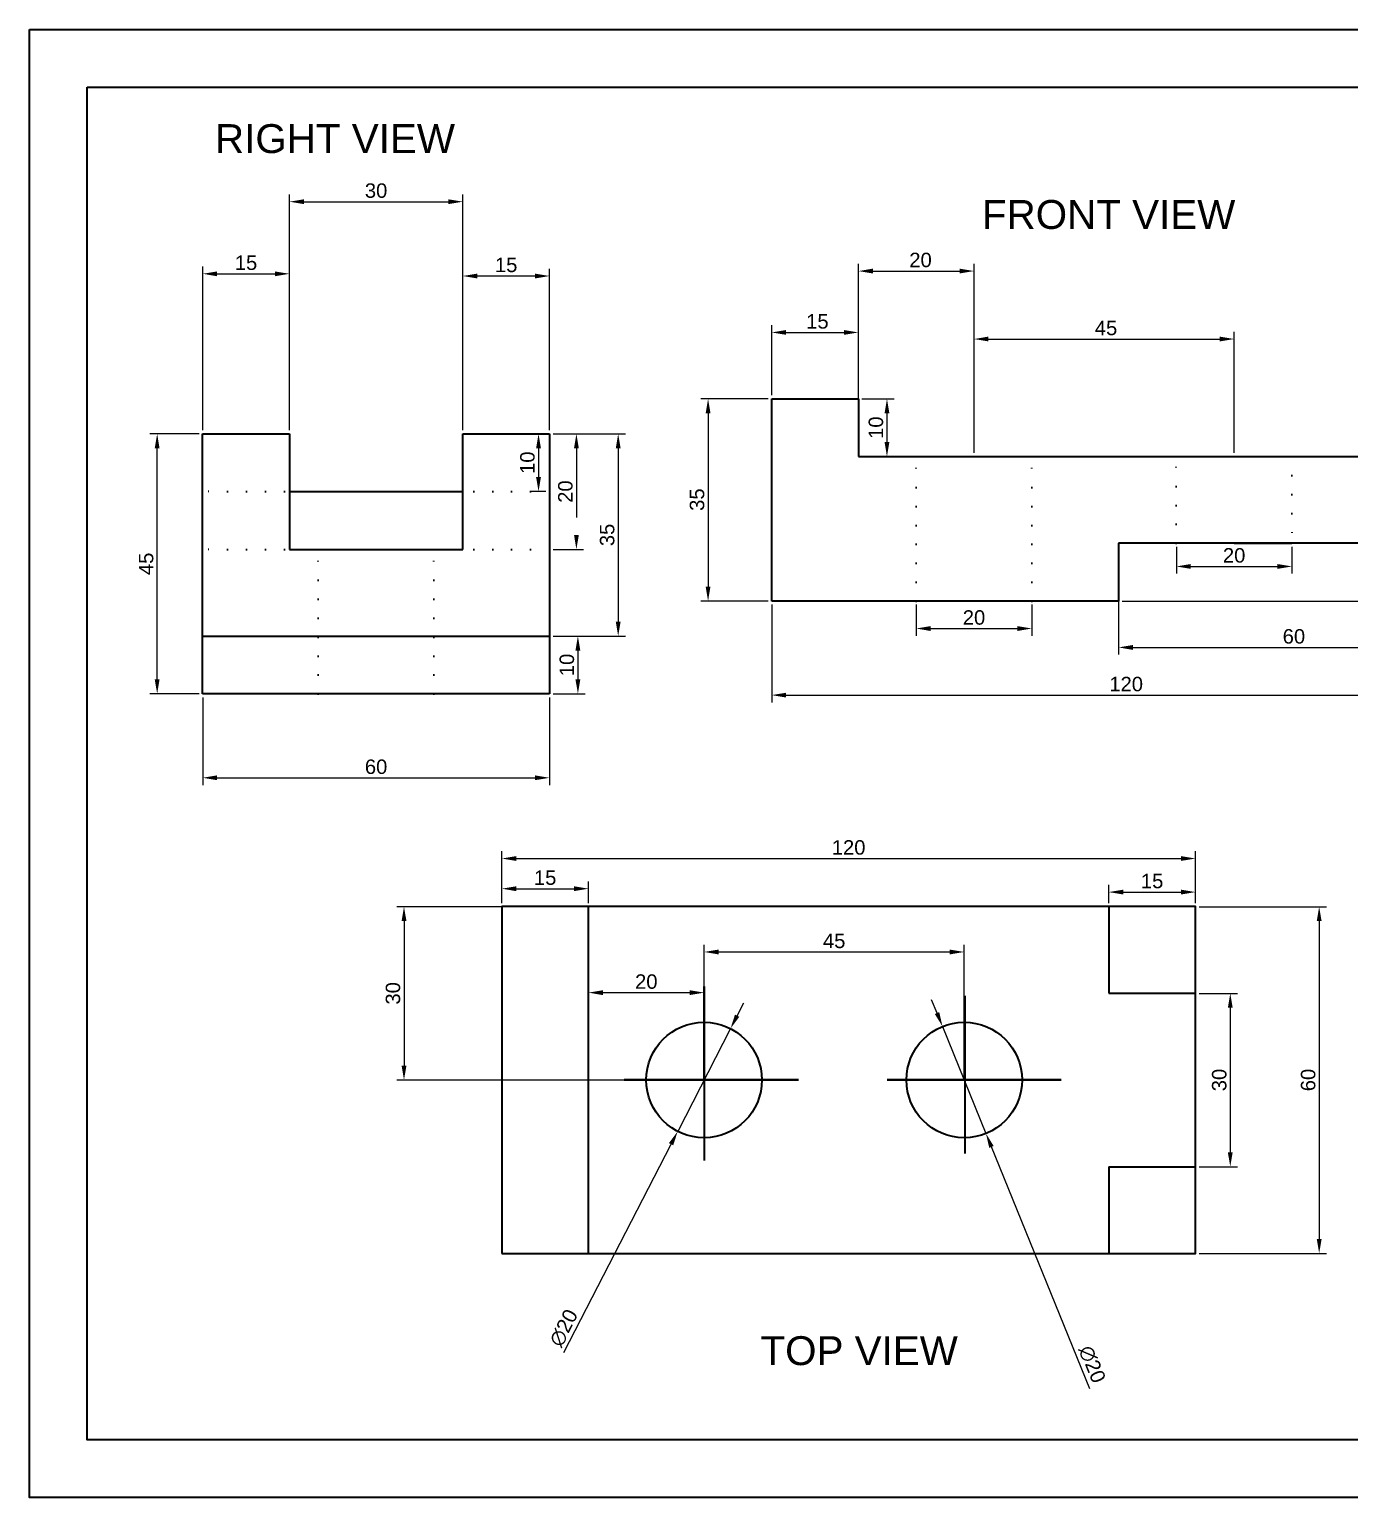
# Paper-space layout 'Layout1' of a CAD drawing. Header units: millimetres. Extents: x 3 to 405, y 5 to 259.
# Drawn here: x 3.1 to 231.5, y 5 to 259.1 of the extents above; entities that cross this region are included whole.
import ezdxf

# ---------------------------------------------------------------- set-up
doc = ezdxf.new("R2010")
doc.units = ezdxf.units.MM
for name, pattern in [('ACAD_ISO02W100', [15, 12, -3]), ('ACAD_ISO07W100', [3, 0, -3]), ('DOT2', [3.175, 0, -3.175])]:
    doc.linetypes.add(name, pattern=pattern)
doc.layers.get('0').update_dxf_attribs({"lineweight": 35})
doc.layers.add('dim', color=7, linetype='ACAD_ISO07W100')
doc.layers.add('Layer1', color=7, linetype='ACAD_ISO07W100', lineweight=40)
doc.styles.get("Standard").update_dxf_attribs({"font": 'arial.ttf'})
doc.dimstyles.new('ISO-25', dxfattribs={"dimtxt": 2.5, "dimasz": 2.5, "dimexe": 1.25, "dimexo": 0.625, "dimtad": 1, "dimtxsty": 'Standard', "dimcen": 2.5, "dimclrd": 6, "dimclre": 160, "dimadec": 0, "dimazin": 0, "dimtfac": 1, "dimtmove": 0, "dimatfit": 3, "dimfxl": 1, "dimarcsym": 0})

# ---------------------------------------------------------------- blocks, each defined once
blk = doc.blocks.new('*D43')
at = {"layer": 'Defpoints', "color": 0, "linetype": 'Continuous', "lineweight": 25, "transparency": 16777216}
for p in [(191.54, 170.17), (191.54, 160.17), (260.22, 160.17)]:
    blk.add_point(p, dxfattribs=at)
at = {"layer": 'dim', "color": 160, "linetype": 'Continuous', "lineweight": -2, "transparency": 16777216}
for p, q in [((192.16, 170.17), (261.47, 170.17)), ((192.16, 160.17), (261.47, 160.17))]:
    blk.add_line(p, q, dxfattribs=at)
at = {"layer": 'dim', "color": 6, "linetype": 'Continuous', "lineweight": -2, "transparency": 16777216}
blk.add_line((260.22, 167.67), (260.22, 162.67), dxfattribs=at)
at = {"layer": 'dim', "color": 6, "linetype": 'Continuous', "lineweight": 25, "transparency": 16777216}
for points in [[(259.81, 167.67), (260.64, 167.67), (260.22, 170.17)], [(259.81, 162.67), (260.64, 162.67), (260.22, 160.17)]]:
    blk.add_solid(points, dxfattribs=at)
at = {"layer": 'dim', "color": 0, "linetype": 'Continuous', "lineweight": 25, "transparency": 16777216, "insert": (258.32, 163.55), "char_height": 2.5, "attachment_point": 5, "rotation": 90}
blk.add_mtext('10', dxfattribs=at)
blk = doc.blocks.new('*D44')
at = {"layer": 'Defpoints', "color": 0, "linetype": 'Continuous', "lineweight": 25, "transparency": 16777216}
for p in [(131.54, 195.17), (120.54, 160.17), (131.54, 160.17)]:
    blk.add_point(p, dxfattribs=at)
at = {"layer": 'dim', "color": 160, "linetype": 'Continuous', "lineweight": -2, "transparency": 16777216}
for p, q in [((130.91, 195.17), (119.29, 195.17)), ((130.91, 160.17), (119.29, 160.17))]:
    blk.add_line(p, q, dxfattribs=at)
at = {"layer": 'dim', "color": 6, "linetype": 'Continuous', "lineweight": -2, "transparency": 16777216}
blk.add_line((120.54, 192.67), (120.54, 162.67), dxfattribs=at)
at = {"layer": 'dim', "color": 6, "linetype": 'Continuous', "lineweight": 25, "transparency": 16777216}
for points in [[(120.12, 192.67), (120.95, 192.67), (120.54, 195.17)], [(120.12, 162.67), (120.95, 162.67), (120.54, 160.17)]]:
    blk.add_solid(points, dxfattribs=at)
at = {"layer": 'dim', "color": 0, "linetype": 'Continuous', "lineweight": 25, "transparency": 16777216, "insert": (118.64, 177.72), "char_height": 2.5, "attachment_point": 5, "rotation": 90}
blk.add_mtext('35', dxfattribs=at)
blk = doc.blocks.new('*D45')
at = {"layer": 'Defpoints', "color": 0, "linetype": 'Continuous', "lineweight": 25, "transparency": 16777216}
for p in [(146.54, 206.65), (131.54, 195.17), (146.54, 195.17)]:
    blk.add_point(p, dxfattribs=at)
at = {"layer": 'dim', "color": 160, "linetype": 'Continuous', "lineweight": -2, "transparency": 16777216}
for p, q in [((131.54, 195.8), (131.54, 207.9)), ((146.54, 195.8), (146.54, 207.9))]:
    blk.add_line(p, q, dxfattribs=at)
at = {"layer": 'dim', "color": 6, "linetype": 'Continuous', "lineweight": -2, "transparency": 16777216}
blk.add_line((134.04, 206.65), (144.04, 206.65), dxfattribs=at)
at = {"layer": 'dim', "color": 6, "linetype": 'Continuous', "lineweight": 25, "transparency": 16777216}
for points in [[(134.04, 207.07), (134.04, 206.24), (131.54, 206.65)], [(144.04, 207.07), (144.04, 206.24), (146.54, 206.65)]]:
    blk.add_solid(points, dxfattribs=at)
at = {"layer": 'dim', "color": 0, "linetype": 'Continuous', "lineweight": 25, "transparency": 16777216, "insert": (139.45, 208.55), "char_height": 2.5, "attachment_point": 5}
blk.add_mtext('15', dxfattribs=at)
blk = doc.blocks.new('*D46')
at = {"layer": 'Defpoints', "color": 0, "linetype": 'Continuous', "lineweight": 25, "transparency": 16777216}
for p in [(191.54, 170.17), (251.54, 170.17), (251.54, 152.14)]:
    blk.add_point(p, dxfattribs=at)
at = {"layer": 'dim', "color": 160, "linetype": 'Continuous', "lineweight": -2, "transparency": 16777216}
for p, q in [((191.54, 169.55), (191.54, 150.89)), ((251.54, 169.55), (251.54, 150.89))]:
    blk.add_line(p, q, dxfattribs=at)
at = {"layer": 'dim', "color": 6, "linetype": 'Continuous', "lineweight": -2, "transparency": 16777216}
blk.add_line((194.04, 152.14), (249.04, 152.14), dxfattribs=at)
at = {"layer": 'dim', "color": 6, "linetype": 'Continuous', "lineweight": 25, "transparency": 16777216}
for points in [[(194.04, 152.56), (194.04, 151.72), (191.54, 152.14)], [(249.04, 152.56), (249.04, 151.72), (251.54, 152.14)]]:
    blk.add_solid(points, dxfattribs=at)
at = {"layer": 'dim', "color": 0, "linetype": 'Continuous', "lineweight": 25, "transparency": 16777216, "insert": (221.88, 154.04), "char_height": 2.5, "attachment_point": 5}
blk.add_mtext('60', dxfattribs=at)
blk = doc.blocks.new('*D47')
at = {"layer": 'Defpoints', "color": 0, "linetype": 'Continuous', "lineweight": 25, "transparency": 16777216}
for p in [(131.54, 160.17), (251.54, 160.17), (251.54, 143.89)]:
    blk.add_point(p, dxfattribs=at)
at = {"layer": 'dim', "color": 160, "linetype": 'Continuous', "lineweight": -2, "transparency": 16777216}
for p, q in [((131.54, 159.55), (131.54, 142.64)), ((251.54, 159.55), (251.54, 142.64))]:
    blk.add_line(p, q, dxfattribs=at)
at = {"layer": 'dim', "color": 6, "linetype": 'Continuous', "lineweight": -2, "transparency": 16777216}
blk.add_line((134.04, 143.89), (249.04, 143.89), dxfattribs=at)
at = {"layer": 'dim', "color": 6, "linetype": 'Continuous', "lineweight": 25, "transparency": 16777216}
for points in [[(134.04, 144.3), (134.04, 143.47), (131.54, 143.89)], [(249.04, 144.3), (249.04, 143.47), (251.54, 143.89)]]:
    blk.add_solid(points, dxfattribs=at)
at = {"layer": 'dim', "color": 0, "linetype": 'Continuous', "lineweight": 25, "transparency": 16777216, "insert": (192.86, 145.79), "char_height": 2.5, "attachment_point": 5}
blk.add_mtext('120', dxfattribs=at)
blk = doc.blocks.new('*D53')
at = {"layer": 'Defpoints', "color": 0, "linetype": 'Continuous', "lineweight": 25, "transparency": 16777216}
for p in [(166.54, 217.27), (146.54, 185.17), (166.54, 185.17)]:
    blk.add_point(p, dxfattribs=at)
at = {"layer": 'dim', "color": 160, "linetype": 'Continuous', "lineweight": -2, "transparency": 16777216}
for p, q in [((146.54, 185.8), (146.54, 218.52)), ((166.54, 185.8), (166.54, 218.52))]:
    blk.add_line(p, q, dxfattribs=at)
at = {"layer": 'dim', "color": 6, "linetype": 'Continuous', "lineweight": -2, "transparency": 16777216}
blk.add_line((149.04, 217.27), (164.04, 217.27), dxfattribs=at)
at = {"layer": 'dim', "color": 6, "linetype": 'Continuous', "lineweight": 25, "transparency": 16777216}
for points in [[(149.04, 217.69), (149.04, 216.86), (146.54, 217.27)], [(164.04, 217.69), (164.04, 216.86), (166.54, 217.27)]]:
    blk.add_solid(points, dxfattribs=at)
at = {"layer": 'dim', "color": 0, "linetype": 'Continuous', "lineweight": 25, "transparency": 16777216, "insert": (157.29, 219.18), "char_height": 2.5, "attachment_point": 5}
blk.add_mtext('20', dxfattribs=at)
blk = doc.blocks.new('*D54')
at = {"layer": 'Defpoints', "color": 0, "linetype": 'Continuous', "lineweight": 25, "transparency": 16777216}
for p in [(211.54, 205.51), (166.54, 185.17), (211.54, 185.17)]:
    blk.add_point(p, dxfattribs=at)
at = {"layer": 'dim', "color": 160, "linetype": 'Continuous', "lineweight": -2, "transparency": 16777216}
for p, q in [((166.54, 185.8), (166.54, 206.76)), ((211.54, 185.8), (211.54, 206.76))]:
    blk.add_line(p, q, dxfattribs=at)
at = {"layer": 'dim', "color": 6, "linetype": 'Continuous', "lineweight": -2, "transparency": 16777216}
blk.add_line((169.04, 205.51), (209.04, 205.51), dxfattribs=at)
at = {"layer": 'dim', "color": 6, "linetype": 'Continuous', "lineweight": 25, "transparency": 16777216}
for points in [[(169.04, 205.93), (169.04, 205.1), (166.54, 205.51)], [(209.04, 205.93), (209.04, 205.1), (211.54, 205.51)]]:
    blk.add_solid(points, dxfattribs=at)
at = {"layer": 'dim', "color": 0, "linetype": 'Continuous', "lineweight": 25, "transparency": 16777216, "insert": (189.38, 207.41), "char_height": 2.5, "attachment_point": 5}
blk.add_mtext('45', dxfattribs=at)
blk = doc.blocks.new('*D55')
at = {"layer": 'Defpoints', "color": 0, "linetype": 'Continuous', "lineweight": 25, "transparency": 16777216}
for p in [(146.54, 195.17), (146.54, 185.17), (151.48, 185.17)]:
    blk.add_point(p, dxfattribs=at)
at = {"layer": 'dim', "color": 160, "linetype": 'Continuous', "lineweight": -2, "transparency": 16777216}
for p, q in [((147.16, 195.17), (152.73, 195.17)), ((147.16, 185.17), (152.73, 185.17))]:
    blk.add_line(p, q, dxfattribs=at)
at = {"layer": 'dim', "color": 6, "linetype": 'Continuous', "lineweight": -2, "transparency": 16777216}
blk.add_line((151.48, 192.67), (151.48, 187.67), dxfattribs=at)
at = {"layer": 'dim', "color": 6, "linetype": 'Continuous', "lineweight": 25, "transparency": 16777216}
for points in [[(151.07, 192.67), (151.9, 192.67), (151.48, 195.17)], [(151.07, 187.67), (151.9, 187.67), (151.48, 185.17)]]:
    blk.add_solid(points, dxfattribs=at)
at = {"layer": 'dim', "color": 0, "linetype": 'Continuous', "lineweight": 25, "transparency": 16777216, "insert": (149.58, 190.17), "char_height": 2.5, "attachment_point": 5, "rotation": 90}
blk.add_mtext('10', dxfattribs=at)
blk = doc.blocks.new('*D62')
at = {"layer": 'Defpoints', "color": 0, "linetype": 'Continuous', "lineweight": 25, "transparency": 16777216}
for p in [(156.54, 160.17), (176.54, 160.17), (176.54, 155.41)]:
    blk.add_point(p, dxfattribs=at)
at = {"layer": 'dim', "color": 160, "linetype": 'Continuous', "lineweight": -2, "transparency": 16777216}
for p, q in [((156.54, 159.55), (156.54, 154.16)), ((176.54, 159.55), (176.54, 154.16))]:
    blk.add_line(p, q, dxfattribs=at)
at = {"layer": 'dim', "color": 6, "linetype": 'Continuous', "lineweight": -2, "transparency": 16777216}
blk.add_line((159.04, 155.41), (174.04, 155.41), dxfattribs=at)
at = {"layer": 'dim', "color": 6, "linetype": 'Continuous', "lineweight": 25, "transparency": 16777216}
for points in [[(159.04, 155.83), (159.04, 154.99), (156.54, 155.41)], [(174.04, 155.83), (174.04, 154.99), (176.54, 155.41)]]:
    blk.add_solid(points, dxfattribs=at)
at = {"layer": 'dim', "color": 0, "linetype": 'Continuous', "lineweight": 25, "transparency": 16777216, "insert": (166.54, 157.31), "char_height": 2.5, "attachment_point": 5}
blk.add_mtext('20', dxfattribs=at)
blk = doc.blocks.new('*D63')
at = {"layer": 'Defpoints', "color": 0, "linetype": 'Continuous', "lineweight": 25, "transparency": 16777216}
for p in [(201.54, 170.17), (221.54, 170.17), (221.54, 166.16)]:
    blk.add_point(p, dxfattribs=at)
at = {"layer": 'dim', "color": 160, "linetype": 'Continuous', "lineweight": -2, "transparency": 16777216}
for p, q in [((201.54, 169.55), (201.54, 164.91)), ((221.54, 169.55), (221.54, 164.91))]:
    blk.add_line(p, q, dxfattribs=at)
at = {"layer": 'dim', "color": 6, "linetype": 'Continuous', "lineweight": -2, "transparency": 16777216}
blk.add_line((204.04, 166.16), (219.04, 166.16), dxfattribs=at)
at = {"layer": 'dim', "color": 6, "linetype": 'Continuous', "lineweight": 25, "transparency": 16777216}
for points in [[(204.04, 166.57), (204.04, 165.74), (201.54, 166.16)], [(219.04, 166.57), (219.04, 165.74), (221.54, 166.16)]]:
    blk.add_solid(points, dxfattribs=at)
at = {"layer": 'dim', "color": 0, "linetype": 'Continuous', "lineweight": 25, "transparency": 16777216, "insert": (211.54, 168.06), "char_height": 2.5, "attachment_point": 5}
blk.add_mtext('20', dxfattribs=at)
blk = doc.blocks.new('*D158')
at = {"layer": 'Defpoints', "color": 0, "linetype": 'Continuous', "lineweight": 30, "transparency": 16777216}
for p in [(33.11, 144.11), (93.11, 144.11), (93.11, 129.58)]:
    blk.add_point(p, dxfattribs=at)
at = {"layer": 'dim', "color": 160, "linetype": 'Continuous', "lineweight": -2, "transparency": 16777216}
for p, q in [((33.11, 143.48), (33.11, 128.33)), ((93.11, 143.48), (93.11, 128.33))]:
    blk.add_line(p, q, dxfattribs=at)
at = {"layer": 'dim', "color": 6, "linetype": 'Continuous', "lineweight": -2, "transparency": 16777216}
blk.add_line((35.61, 129.58), (90.61, 129.58), dxfattribs=at)
at = {"layer": 'dim', "color": 6, "linetype": 'Continuous', "lineweight": 30, "transparency": 16777216}
for points in [[(35.61, 130), (35.61, 129.17), (33.11, 129.58)], [(90.61, 130), (90.61, 129.17), (93.11, 129.58)]]:
    blk.add_solid(points, dxfattribs=at)
at = {"layer": 'dim', "color": 0, "linetype": 'Continuous', "lineweight": 25, "transparency": 16777216, "insert": (63.11, 131.48), "char_height": 2.5, "attachment_point": 5}
blk.add_mtext('60', dxfattribs=at)
blk = doc.blocks.new('*D159')
at = {"layer": 'Defpoints', "color": 0, "linetype": 'Continuous', "lineweight": 30, "transparency": 16777216}
for p in [(48.11, 216.8), (33.11, 189.11), (48.11, 189.11)]:
    blk.add_point(p, dxfattribs=at)
at = {"layer": 'dim', "color": 160, "linetype": 'Continuous', "lineweight": -2, "transparency": 16777216}
for p, q in [((33.11, 189.73), (33.11, 218.05)), ((48.11, 189.73), (48.11, 218.05))]:
    blk.add_line(p, q, dxfattribs=at)
at = {"layer": 'dim', "color": 6, "linetype": 'Continuous', "lineweight": -2, "transparency": 16777216}
blk.add_line((35.61, 216.8), (45.61, 216.8), dxfattribs=at)
at = {"layer": 'dim', "color": 6, "linetype": 'Continuous', "lineweight": 30, "transparency": 16777216}
for points in [[(35.61, 217.21), (35.61, 216.38), (33.11, 216.8)], [(45.61, 217.21), (45.61, 216.38), (48.11, 216.8)]]:
    blk.add_solid(points, dxfattribs=at)
at = {"layer": 'dim', "color": 0, "linetype": 'Continuous', "lineweight": 25, "transparency": 16777216, "insert": (40.61, 218.7), "char_height": 2.5, "attachment_point": 5}
blk.add_mtext('15', dxfattribs=at)
blk = doc.blocks.new('*D160')
at = {"layer": 'Defpoints', "color": 0, "linetype": 'Continuous', "lineweight": 30, "transparency": 16777216}
for p in [(93.11, 216.42), (78.11, 189.11), (93.11, 189.11)]:
    blk.add_point(p, dxfattribs=at)
at = {"layer": 'dim', "color": 160, "linetype": 'Continuous', "lineweight": -2, "transparency": 16777216}
for p, q in [((78.11, 189.73), (78.11, 217.67)), ((93.11, 189.73), (93.11, 217.67))]:
    blk.add_line(p, q, dxfattribs=at)
at = {"layer": 'dim', "color": 6, "linetype": 'Continuous', "lineweight": -2, "transparency": 16777216}
blk.add_line((80.61, 216.42), (90.61, 216.42), dxfattribs=at)
at = {"layer": 'dim', "color": 6, "linetype": 'Continuous', "lineweight": 30, "transparency": 16777216}
for points in [[(80.61, 216.83), (80.61, 216), (78.11, 216.42)], [(90.61, 216.83), (90.61, 216), (93.11, 216.42)]]:
    blk.add_solid(points, dxfattribs=at)
at = {"layer": 'dim', "color": 0, "linetype": 'Continuous', "lineweight": 25, "transparency": 16777216, "insert": (85.61, 218.32), "char_height": 2.5, "attachment_point": 5}
blk.add_mtext('15', dxfattribs=at)
blk = doc.blocks.new('*D161')
at = {"layer": 'Defpoints', "color": 0, "linetype": 'Continuous', "lineweight": 30, "transparency": 16777216}
for p in [(78.11, 229.28), (48.11, 189.11), (78.11, 189.11)]:
    blk.add_point(p, dxfattribs=at)
at = {"layer": 'dim', "color": 160, "linetype": 'Continuous', "lineweight": -2, "transparency": 16777216}
for p, q in [((48.11, 189.73), (48.11, 230.53)), ((78.11, 189.73), (78.11, 230.53))]:
    blk.add_line(p, q, dxfattribs=at)
at = {"layer": 'dim', "color": 6, "linetype": 'Continuous', "lineweight": -2, "transparency": 16777216}
blk.add_line((50.61, 229.28), (75.61, 229.28), dxfattribs=at)
at = {"layer": 'dim', "color": 6, "linetype": 'Continuous', "lineweight": 30, "transparency": 16777216}
for points in [[(50.61, 229.69), (50.61, 228.86), (48.11, 229.28)], [(75.61, 229.69), (75.61, 228.86), (78.11, 229.28)]]:
    blk.add_solid(points, dxfattribs=at)
at = {"layer": 'dim', "color": 0, "linetype": 'Continuous', "lineweight": 25, "transparency": 16777216, "insert": (63.11, 231.18), "char_height": 2.5, "attachment_point": 5}
blk.add_mtext('30', dxfattribs=at)
blk = doc.blocks.new('*D162')
at = {"layer": 'Defpoints', "color": 0, "linetype": 'ACAD_ISO02W100', "lineweight": 30, "transparency": 16777216}
for p in [(93.11, 189.11), (93.11, 169.11), (97.76, 169.11)]:
    blk.add_point(p, dxfattribs=at)
at = {"layer": 'dim', "color": 160, "linetype": 'ACAD_ISO02W100', "lineweight": -2, "transparency": 16777216}
for p, q in [((93.73, 189.11), (99.01, 189.11)), ((93.73, 169.11), (99.01, 169.11))]:
    blk.add_line(p, q, dxfattribs=at)
at = {"layer": 'dim', "color": 6, "linetype": 'ACAD_ISO02W100', "lineweight": -2, "transparency": 16777216}
blk.add_line((97.76, 186.61), (97.76, 171.61), dxfattribs=at)
at = {"layer": 'dim', "color": 6, "linetype": 'ACAD_ISO02W100', "lineweight": 30, "transparency": 16777216}
for points in [[(97.35, 186.61), (98.18, 186.61), (97.76, 189.11)], [(97.35, 171.61), (98.18, 171.61), (97.76, 169.11)]]:
    blk.add_solid(points, dxfattribs=at)
at = {"layer": 'dim', "color": 0, "linetype": 'ACAD_ISO02W100', "lineweight": 25, "transparency": 16777216, "insert": (95.86, 179.11), "char_height": 2.5, "attachment_point": 5, "rotation": 90}
blk.add_mtext('20', dxfattribs=at)
blk = doc.blocks.new('*D163')
at = {"layer": 'Defpoints', "color": 0, "linetype": 'ACAD_ISO02W100', "lineweight": 30, "transparency": 16777216}
for p in [(93.11, 189.11), (91.21, 179.11), (93.11, 179.11)]:
    blk.add_point(p, dxfattribs=at)
at = {"layer": 'dim', "color": 160, "linetype": 'ACAD_ISO02W100', "lineweight": -2, "transparency": 16777216}
for p, q in [((92.48, 189.11), (89.96, 189.11)), ((92.48, 179.11), (89.96, 179.11))]:
    blk.add_line(p, q, dxfattribs=at)
at = {"layer": 'dim', "color": 6, "linetype": 'ACAD_ISO02W100', "lineweight": -2, "transparency": 16777216}
blk.add_line((91.21, 186.61), (91.21, 181.61), dxfattribs=at)
at = {"layer": 'dim', "color": 6, "linetype": 'ACAD_ISO02W100', "lineweight": 30, "transparency": 16777216}
for points in [[(90.79, 186.61), (91.62, 186.61), (91.21, 189.11)], [(90.79, 181.61), (91.62, 181.61), (91.21, 179.11)]]:
    blk.add_solid(points, dxfattribs=at)
at = {"layer": 'dim', "color": 0, "linetype": 'ACAD_ISO02W100', "lineweight": 25, "transparency": 16777216, "insert": (89.3, 184.11), "char_height": 2.5, "attachment_point": 5, "rotation": 90}
blk.add_mtext('10', dxfattribs=at)
blk = doc.blocks.new('*D156')
at = {"layer": 'Defpoints', "color": 0, "linetype": 'Continuous', "lineweight": 30, "transparency": 16777216}
for p in [(25.24, 189.11), (33.11, 189.11), (33.11, 144.11)]:
    blk.add_point(p, dxfattribs=at)
at = {"layer": 'dim', "color": 160, "linetype": 'Continuous', "lineweight": -2, "transparency": 16777216}
for p, q in [((32.48, 189.11), (23.99, 189.11)), ((32.48, 144.11), (23.99, 144.11))]:
    blk.add_line(p, q, dxfattribs=at)
at = {"layer": 'dim', "color": 6, "linetype": 'Continuous', "lineweight": -2, "transparency": 16777216}
blk.add_line((25.24, 146.61), (25.24, 186.61), dxfattribs=at)
at = {"layer": 'dim', "color": 6, "linetype": 'Continuous', "lineweight": 30, "transparency": 16777216}
for points in [[(24.82, 186.61), (25.65, 186.61), (25.24, 189.11)], [(24.82, 146.61), (25.65, 146.61), (25.24, 144.11)]]:
    blk.add_solid(points, dxfattribs=at)
at = {"layer": 'dim', "color": 0, "linetype": 'Continuous', "lineweight": 25, "transparency": 16777216, "insert": (23.34, 166.61), "char_height": 2.5, "attachment_point": 5, "rotation": 90}
blk.add_mtext('45', dxfattribs=at)
blk = doc.blocks.new('*D164')
at = {"layer": 'Defpoints', "color": 0, "linetype": 'Continuous', "lineweight": 30, "transparency": 16777216}
for p in [(93.11, 189.11), (93.11, 154.11), (104.99, 154.11)]:
    blk.add_point(p, dxfattribs=at)
at = {"layer": 'dim', "color": 160, "linetype": 'Continuous', "lineweight": -2, "transparency": 16777216}
for p, q in [((93.73, 189.11), (106.24, 189.11)), ((93.73, 154.11), (106.24, 154.11))]:
    blk.add_line(p, q, dxfattribs=at)
at = {"layer": 'dim', "color": 6, "linetype": 'Continuous', "lineweight": -2, "transparency": 16777216}
blk.add_line((104.99, 186.61), (104.99, 156.61), dxfattribs=at)
at = {"layer": 'dim', "color": 6, "linetype": 'Continuous', "lineweight": 30, "transparency": 16777216}
for points in [[(104.57, 186.61), (105.41, 186.61), (104.99, 189.11)], [(104.57, 156.61), (105.41, 156.61), (104.99, 154.11)]]:
    blk.add_solid(points, dxfattribs=at)
at = {"layer": 'dim', "color": 0, "linetype": 'Continuous', "lineweight": 30, "transparency": 16777216, "insert": (103.09, 171.61), "char_height": 2.5, "attachment_point": 5, "rotation": 90}
blk.add_mtext('35', dxfattribs=at)
blk = doc.blocks.new('*D157')
at = {"layer": 'Defpoints', "color": 0, "linetype": 'Continuous', "lineweight": 30, "transparency": 16777216}
for p in [(93.11, 154.11), (93.11, 144.11), (98.02, 144.11)]:
    blk.add_point(p, dxfattribs=at)
at = {"layer": 'dim', "color": 160, "linetype": 'Continuous', "lineweight": -2, "transparency": 16777216}
for p, q in [((93.73, 154.11), (99.27, 154.11)), ((93.73, 144.11), (99.27, 144.11))]:
    blk.add_line(p, q, dxfattribs=at)
at = {"layer": 'dim', "color": 6, "linetype": 'Continuous', "lineweight": -2, "transparency": 16777216}
blk.add_line((98.02, 151.61), (98.02, 146.61), dxfattribs=at)
at = {"layer": 'dim', "color": 6, "linetype": 'Continuous', "lineweight": 30, "transparency": 16777216}
for points in [[(97.6, 151.61), (98.44, 151.61), (98.02, 154.11)], [(97.6, 146.61), (98.44, 146.61), (98.02, 144.11)]]:
    blk.add_solid(points, dxfattribs=at)
at = {"layer": 'dim', "color": 0, "linetype": 'Continuous', "lineweight": 30, "transparency": 16777216, "insert": (96.12, 149.11), "char_height": 2.5, "attachment_point": 5, "rotation": 90}
blk.add_mtext('10', dxfattribs=at)
blk = doc.blocks.new('*D178')
at = {"layer": 'Defpoints', "color": 0, "linetype": 'Continuous', "lineweight": 30, "transparency": 16777216}
for p in [(161.09, 86.55), (168.61, 68.02)]:
    blk.add_point(p, dxfattribs=at)
at = {"layer": 'dim', "color": 6, "linetype": 'Continuous', "lineweight": -2, "transparency": 16777216}
for p, q in [((160.14, 88.87), (159.2, 91.18)), ((161.09, 86.55), (168.61, 68.02)), ((186.56, 23.85), (169.56, 65.7))]:
    blk.add_line(p, q, dxfattribs=at)
at = {"layer": 'dim', "color": 6, "linetype": 'Continuous', "lineweight": 30, "transparency": 16777216}
for points in [[(160.53, 89.02), (159.76, 88.71), (161.09, 86.55)], [(169.94, 65.86), (169.17, 65.55), (168.61, 68.02)]]:
    blk.add_solid(points, dxfattribs=at)
at = {"layer": 'dim', "color": 0, "linetype": 'Continuous', "lineweight": 25, "transparency": 16777216, "insert": (186.97, 28.09), "char_height": 2.5, "attachment_point": 5, "rotation": 292.1133}
blk.add_mtext('∅20', dxfattribs=at)
blk = doc.blocks.new('*D179')
at = {"layer": 'Defpoints', "color": 0, "linetype": 'Continuous', "lineweight": 30, "transparency": 16777216}
for p in [(119.85, 107.28), (67.94, 77.28), (119.85, 77.28)]:
    blk.add_point(p, dxfattribs=at)
at = {"layer": 'dim', "color": 160, "linetype": 'Continuous', "lineweight": -2, "transparency": 16777216}
for p, q in [((119.22, 107.28), (66.69, 107.28)), ((119.22, 77.28), (66.69, 77.28))]:
    blk.add_line(p, q, dxfattribs=at)
at = {"layer": 'dim', "color": 6, "linetype": 'Continuous', "lineweight": -2, "transparency": 16777216}
blk.add_line((67.94, 104.78), (67.94, 79.78), dxfattribs=at)
at = {"layer": 'dim', "color": 6, "linetype": 'Continuous', "lineweight": 30, "transparency": 16777216}
for points in [[(67.52, 104.78), (68.36, 104.78), (67.94, 107.28)], [(67.52, 79.78), (68.36, 79.78), (67.94, 77.28)]]:
    blk.add_solid(points, dxfattribs=at)
at = {"layer": 'dim', "color": 0, "linetype": 'Continuous', "lineweight": 25, "transparency": 16777216, "insert": (66.04, 92.28), "char_height": 2.5, "attachment_point": 5, "rotation": 90}
blk.add_mtext('30', dxfattribs=at)
blk = doc.blocks.new('*D180')
at = {"layer": 'Defpoints', "color": 0, "linetype": 'Continuous', "lineweight": 30, "transparency": 16777216}
for p in [(124.42, 86.18), (115.28, 68.39)]:
    blk.add_point(p, dxfattribs=at)
at = {"layer": 'dim', "color": 6, "linetype": 'Continuous', "lineweight": -2, "transparency": 16777216}
for p, q in [((125.56, 88.4), (126.71, 90.63)), ((124.42, 86.18), (115.28, 68.39)), ((95.6, 30.11), (114.14, 66.17))]:
    blk.add_line(p, q, dxfattribs=at)
at = {"layer": 'dim', "color": 6, "linetype": 'Continuous', "lineweight": 30, "transparency": 16777216}
for points in [[(125.19, 88.59), (125.93, 88.21), (124.42, 86.18)], [(113.76, 66.36), (114.51, 65.98), (115.28, 68.39)]]:
    blk.add_solid(points, dxfattribs=at)
at = {"layer": 'dim', "color": 0, "linetype": 'Continuous', "lineweight": 25, "transparency": 16777216, "insert": (95.57, 34.37), "char_height": 2.5, "attachment_point": 5, "rotation": 62.7958}
blk.add_mtext('∅20', dxfattribs=at)
blk = doc.blocks.new('*D181')
at = {"layer": 'Defpoints', "color": 0, "linetype": 'Continuous', "lineweight": 30, "transparency": 16777216}
for p in [(204.85, 107.28), (204.85, 47.28), (226.25, 47.28)]:
    blk.add_point(p, dxfattribs=at)
at = {"layer": 'dim', "color": 160, "linetype": 'Continuous', "lineweight": -2, "transparency": 16777216}
for p, q in [((205.47, 107.28), (227.5, 107.28)), ((205.47, 47.28), (227.5, 47.28))]:
    blk.add_line(p, q, dxfattribs=at)
at = {"layer": 'dim', "color": 6, "linetype": 'Continuous', "lineweight": -2, "transparency": 16777216}
blk.add_line((226.25, 104.78), (226.25, 49.78), dxfattribs=at)
at = {"layer": 'dim', "color": 6, "linetype": 'Continuous', "lineweight": 30, "transparency": 16777216}
for points in [[(225.83, 104.78), (226.67, 104.78), (226.25, 107.28)], [(225.83, 49.78), (226.67, 49.78), (226.25, 47.28)]]:
    blk.add_solid(points, dxfattribs=at)
at = {"layer": 'dim', "color": 0, "linetype": 'Continuous', "lineweight": 25, "transparency": 16777216, "insert": (224.35, 77.28), "char_height": 2.5, "attachment_point": 5, "rotation": 90}
blk.add_mtext('60', dxfattribs=at)
blk = doc.blocks.new('*D182')
at = {"layer": 'Defpoints', "color": 0, "linetype": 'Continuous', "lineweight": 30, "transparency": 16777216}
for p in [(204.85, 115.61), (84.85, 107.28), (204.85, 107.28)]:
    blk.add_point(p, dxfattribs=at)
at = {"layer": 'dim', "color": 160, "linetype": 'Continuous', "lineweight": -2, "transparency": 16777216}
for p, q in [((84.85, 107.91), (84.85, 116.86)), ((204.85, 107.91), (204.85, 116.86))]:
    blk.add_line(p, q, dxfattribs=at)
at = {"layer": 'dim', "color": 6, "linetype": 'Continuous', "lineweight": -2, "transparency": 16777216}
blk.add_line((87.35, 115.61), (202.35, 115.61), dxfattribs=at)
at = {"layer": 'dim', "color": 6, "linetype": 'Continuous', "lineweight": 30, "transparency": 16777216}
for points in [[(87.35, 116.03), (87.35, 115.2), (84.85, 115.61)], [(202.35, 116.03), (202.35, 115.2), (204.85, 115.61)]]:
    blk.add_solid(points, dxfattribs=at)
at = {"layer": 'dim', "color": 0, "linetype": 'Continuous', "lineweight": 30, "transparency": 16777216, "insert": (144.85, 117.52), "char_height": 2.5, "attachment_point": 5}
blk.add_mtext('120', dxfattribs=at)
blk = doc.blocks.new('*D176')
at = {"layer": 'Defpoints', "color": 0, "linetype": 'Continuous', "lineweight": 30, "transparency": 16777216}
for p in [(164.85, 99.44), (119.85, 77.28), (164.85, 77.28)]:
    blk.add_point(p, dxfattribs=at)
at = {"layer": 'dim', "color": 160, "linetype": 'Continuous', "lineweight": -2, "transparency": 16777216}
for p, q in [((119.85, 77.91), (119.85, 100.69)), ((164.85, 77.91), (164.85, 100.69))]:
    blk.add_line(p, q, dxfattribs=at)
at = {"layer": 'dim', "color": 6, "linetype": 'Continuous', "lineweight": -2, "transparency": 16777216}
blk.add_line((122.35, 99.44), (162.35, 99.44), dxfattribs=at)
at = {"layer": 'dim', "color": 6, "linetype": 'Continuous', "lineweight": 30, "transparency": 16777216}
for points in [[(122.35, 99.86), (122.35, 99.02), (119.85, 99.44)], [(162.35, 99.86), (162.35, 99.02), (164.85, 99.44)]]:
    blk.add_solid(points, dxfattribs=at)
at = {"layer": 'dim', "color": 0, "linetype": 'Continuous', "lineweight": 30, "transparency": 16777216, "insert": (142.35, 101.34), "char_height": 2.5, "attachment_point": 5}
blk.add_mtext('45', dxfattribs=at)
blk = doc.blocks.new('*D177')
at = {"layer": 'Defpoints', "color": 0, "linetype": 'Continuous', "lineweight": 30, "transparency": 16777216}
for p in [(119.85, 92.4), (99.85, 77.28), (119.85, 77.28)]:
    blk.add_point(p, dxfattribs=at)
at = {"layer": 'dim', "color": 160, "linetype": 'Continuous', "lineweight": -2, "transparency": 16777216}
for p, q in [((99.85, 77.91), (99.85, 93.65)), ((119.85, 77.91), (119.85, 93.65))]:
    blk.add_line(p, q, dxfattribs=at)
at = {"layer": 'dim', "color": 6, "linetype": 'Continuous', "lineweight": -2, "transparency": 16777216}
blk.add_line((102.35, 92.4), (117.35, 92.4), dxfattribs=at)
at = {"layer": 'dim', "color": 6, "linetype": 'Continuous', "lineweight": 30, "transparency": 16777216}
for points in [[(102.35, 92.82), (102.35, 91.98), (99.85, 92.4)], [(117.35, 92.82), (117.35, 91.98), (119.85, 92.4)]]:
    blk.add_solid(points, dxfattribs=at)
at = {"layer": 'dim', "color": 0, "linetype": 'Continuous', "lineweight": 30, "transparency": 16777216, "insert": (109.85, 94.3), "char_height": 2.5, "attachment_point": 5}
blk.add_mtext('20', dxfattribs=at)
blk = doc.blocks.new('*D183')
at = {"layer": 'Defpoints', "color": 0, "linetype": 'Continuous', "lineweight": 30, "transparency": 16777216}
for p in [(204.85, 92.28), (204.85, 62.28), (210.87, 62.28)]:
    blk.add_point(p, dxfattribs=at)
at = {"layer": 'dim', "color": 160, "linetype": 'Continuous', "lineweight": -2, "transparency": 16777216}
for p, q in [((205.47, 92.28), (212.12, 92.28)), ((205.47, 62.28), (212.12, 62.28))]:
    blk.add_line(p, q, dxfattribs=at)
at = {"layer": 'dim', "color": 6, "linetype": 'Continuous', "lineweight": -2, "transparency": 16777216}
blk.add_line((210.87, 89.78), (210.87, 64.78), dxfattribs=at)
at = {"layer": 'dim', "color": 6, "linetype": 'Continuous', "lineweight": 30, "transparency": 16777216}
for points in [[(210.45, 89.78), (211.29, 89.78), (210.87, 92.28)], [(210.45, 64.78), (211.29, 64.78), (210.87, 62.28)]]:
    blk.add_solid(points, dxfattribs=at)
at = {"layer": 'dim', "color": 0, "linetype": 'Continuous', "lineweight": 30, "transparency": 16777216, "insert": (208.97, 77.28), "char_height": 2.5, "attachment_point": 5, "rotation": 90}
blk.add_mtext('30', dxfattribs=at)
blk = doc.blocks.new('*D184')
at = {"layer": 'Defpoints', "color": 0, "linetype": 'Continuous', "lineweight": 30, "transparency": 16777216}
for p in [(204.85, 109.8), (189.85, 107.28), (204.85, 107.28)]:
    blk.add_point(p, dxfattribs=at)
at = {"layer": 'dim', "color": 160, "linetype": 'Continuous', "lineweight": -2, "transparency": 16777216}
for p, q in [((189.85, 107.91), (189.85, 111.05)), ((204.85, 107.91), (204.85, 111.05))]:
    blk.add_line(p, q, dxfattribs=at)
at = {"layer": 'dim', "color": 6, "linetype": 'Continuous', "lineweight": -2, "transparency": 16777216}
blk.add_line((192.35, 109.8), (202.35, 109.8), dxfattribs=at)
at = {"layer": 'dim', "color": 6, "linetype": 'Continuous', "lineweight": 30, "transparency": 16777216}
for points in [[(192.35, 110.22), (192.35, 109.39), (189.85, 109.8)], [(202.35, 110.22), (202.35, 109.39), (204.85, 109.8)]]:
    blk.add_solid(points, dxfattribs=at)
at = {"layer": 'dim', "color": 0, "linetype": 'Continuous', "lineweight": 30, "transparency": 16777216, "insert": (197.35, 111.71), "char_height": 2.5, "attachment_point": 5}
blk.add_mtext('15', dxfattribs=at)
blk = doc.blocks.new('*D185')
at = {"layer": 'Defpoints', "color": 0, "linetype": 'Continuous', "lineweight": 30, "transparency": 16777216}
for p in [(99.85, 110.39), (84.85, 107.28), (99.85, 107.28)]:
    blk.add_point(p, dxfattribs=at)
at = {"layer": 'dim', "color": 160, "linetype": 'Continuous', "lineweight": -2, "transparency": 16777216}
for p, q in [((84.85, 107.91), (84.85, 111.64)), ((99.85, 107.91), (99.85, 111.64))]:
    blk.add_line(p, q, dxfattribs=at)
at = {"layer": 'dim', "color": 6, "linetype": 'Continuous', "lineweight": -2, "transparency": 16777216}
blk.add_line((87.35, 110.39), (97.35, 110.39), dxfattribs=at)
at = {"layer": 'dim', "color": 6, "linetype": 'Continuous', "lineweight": 30, "transparency": 16777216}
for points in [[(87.35, 110.81), (87.35, 109.97), (84.85, 110.39)], [(97.35, 110.81), (97.35, 109.97), (99.85, 110.39)]]:
    blk.add_solid(points, dxfattribs=at)
at = {"layer": 'dim', "color": 0, "linetype": 'Continuous', "lineweight": 30, "transparency": 16777216, "insert": (92.35, 112.29), "char_height": 2.5, "attachment_point": 5}
blk.add_mtext('15', dxfattribs=at)

psp = doc.layouts.get("Layout1")

# ---------------------------------------------------------------- linework, layer by layer
for p, q in [((131.539, 160.171), (131.539, 195.171)), ((131.539, 195.171), (146.539, 195.171)), ((146.539, 195.171), (146.539, 185.171)), ((33.107, 144.105), (33.107, 189.105)), ((33.107, 189.105), (48.107, 189.105)), ((48.107, 189.105), (48.107, 169.105)), ((78.107, 169.105), (78.107, 189.105)), ((78.107, 189.105), (93.107, 189.105)), ((93.107, 189.105), (93.107, 144.105)), ((48.107, 179.105), (78.107, 179.105)), ((48.107, 169.105), (78.107, 169.105)), ((251.539, 170.171), (191.539, 170.171)), ((191.539, 170.171), (191.539, 160.171)), ((33.107, 154.105), (93.107, 154.105)), ((93.107, 144.105), (33.107, 144.105)), ((99.85, 47.285), (99.85, 107.285)), ((189.85, 107.285), (189.85, 92.285)), ((119.85, 77.285), (119.85, 93.454)), ((119.85, 93.454), (119.85, 67.285)), ((164.94, 77.285), (164.94, 91.869)), ((164.94, 91.869), (164.94, 64.589)), ((189.85, 92.285), (204.85, 92.285)), ((136.187, 77.285), (106.035, 77.285)), ((106.035, 77.285), (119.85, 77.285)), ((119.85, 77.285), (136.187, 77.285)), ((181.629, 77.285), (151.529, 77.285)), ((151.529, 77.285), (164.94, 77.285)), ((164.76, 77.285), (181.629, 77.285)), ((119.85, 67.285), (119.85, 63.326)), ((189.85, 62.285), (189.85, 47.285))]:
    psp.add_line(p, q)
at = {"linetype": 'DOT2'}
for p, q in [((156.539, 160.171), (156.539, 185.171)), ((176.539, 160.171), (176.539, 185.171)), ((201.539, 170.171), (201.539, 185.171)), ((221.539, 185.171), (221.539, 170.171)), ((93.107, 179.105), (33.107, 179.105)), ((93.107, 169.105), (33.107, 169.105)), ((53.107, 144.105), (53.107, 169.105)), ((73.107, 144.105), (73.107, 169.105))]:
    psp.add_line(p, q, dxfattribs=at)
at = {"linetype": 'ACAD_ISO02W100'}
psp.add_line((211.539, 170.171), (221.539, 170.171), dxfattribs=at)
at = {"lineweight": 35}
for points in [[(3.133, 259.1), (404.944, 259.1), (404.944, 5.012), (3.133, 5.012)], [(13.133, 249.1), (394.944, 249.1), (394.944, 15.012), (13.133, 15.012)]]:
    psp.add_lwpolyline(points, close=True, dxfattribs=at)
psp.add_lwpolyline([(84.85, 47.285), (204.85, 47.285), (204.85, 107.285), (84.85, 107.285)], close=True)
for centre in [(119.85, 77.285), (164.85, 77.285)]:
    psp.add_circle(centre, 10)
at = {"layer": 'Layer1', "linetype": 'Continuous', "lineweight": 35}
for p, q in [((146.539, 185.171), (236.539, 185.171)), ((191.539, 160.171), (131.539, 160.171)), ((189.85, 62.285), (204.85, 62.285))]:
    psp.add_line(p, q, dxfattribs=at)

# ---------------------------------------------------------------- texts
at = {"lineweight": 25, "insert": (129.6, 32.946), "char_height": 5, "attachment_point": 1}
psp.add_mtext_dynamic_manual_height_columns('TOP VIEW', width=72.39915, gutter_width=12.5, heights=[0], dxfattribs=at)
at = {"layer": 'Layer1', "linetype": 'ACAD_ISO02W100', "lineweight": 25, "char_height": 5, "attachment_point": 1}
for s, width, insert in [('RIGHT VIEW', 67.05656, (35.239, 242.695)), ('FRONT VIEW', 57.77641, (167.903, 229.566))]:
    psp.add_mtext_dynamic_manual_height_columns(s, width=width, gutter_width=12.5, heights=[0], dxfattribs=dict(at, insert=insert))

# ---------------------------------------------------------------- dimensions: what is measured, and where the dimension line sits
at = {"layer": 'dim', "linetype": 'Continuous', "lineweight": 25}
for base, p1, p2, picture, middle in [((78.107, 229.278), (48.107, 189.105), (78.107, 189.105), '*D161', (63.107, 229.278)), ((166.539, 217.274), (146.539, 185.171), (166.539, 185.171), '*D53', (157.295, 217.274)), ((146.539, 206.652), (131.539, 195.171), (146.539, 195.171), '*D45', (139.45, 206.652)), ((211.539, 205.514), (166.539, 185.171), (211.539, 185.171), '*D54', (189.376, 205.514)), ((251.539, 152.141), (191.539, 170.171), (251.539, 170.171), '*D46', (221.879, 152.141)), ((251.539, 143.888), (131.539, 160.171), (251.539, 160.171), '*D47', (192.857, 143.888))]:
    dim = psp.add_linear_dim(base=base, p1=p1, p2=p2, dimstyle='ISO-25', dxfattribs=at)
    dim.commit()
    dim.dimension.update_dxf_attribs({"geometry": picture, "text_midpoint": middle, "dimtype": 160})
for base, p1, p2, picture, middle in [((48.107, 216.797), (33.107, 189.105), (48.107, 189.105), '*D159', (40.607, 218.698)), ((93.107, 216.417), (78.107, 189.105), (93.107, 189.105), '*D160', (85.607, 218.318)), ((221.539, 166.158), (201.539, 170.171), (221.539, 170.171), '*D63', (211.539, 168.06)), ((176.539, 155.411), (156.539, 160.171), (176.539, 160.171), '*D62', (166.539, 157.312)), ((93.107, 129.583), (33.107, 144.105), (93.107, 144.105), '*D158', (63.107, 131.484))]:
    dim = psp.add_linear_dim(base=base, p1=p1, p2=p2, dimstyle='ISO-25', dxfattribs=at)
    dim.commit()
    dim.dimension.update_dxf_attribs({"geometry": picture, "text_midpoint": middle})
for base, p1, p2, picture, middle in [((120.538, 160.171), (131.539, 195.171), (131.539, 160.171), '*D44', (120.538, 177.718)), ((260.223, 160.171), (191.539, 170.171), (191.539, 160.171), '*D43', (260.223, 163.552))]:
    dim = psp.add_linear_dim(base=base, p1=p1, p2=p2, angle=90, dimstyle='ISO-25', dxfattribs=at)
    dim.commit()
    dim.dimension.update_dxf_attribs({"geometry": picture, "text_midpoint": middle, "dimtype": 160})
for base, p1, p2, picture, middle in [((151.485, 185.171), (146.539, 195.171), (146.539, 185.171), '*D55', (149.583, 190.171)), ((25.236, 189.105), (33.107, 144.105), (33.107, 189.105), '*D156', (23.34, 166.605)), ((67.941, 77.285), (119.85, 107.285), (119.85, 77.285), '*D179', (66.038, 92.285)), ((226.249, 47.285), (204.85, 107.285), (204.85, 47.285), '*D181', (224.347, 77.285))]:
    dim = psp.add_linear_dim(base=base, p1=p1, p2=p2, angle=90, dimstyle='ISO-25', dxfattribs=at)
    dim.commit()
    dim.dimension.update_dxf_attribs({"geometry": picture, "text_midpoint": middle})
at = {"layer": 'dim', "linetype": 'ACAD_ISO02W100', "lineweight": 25}
dim = psp.add_linear_dim(base=(91.206, 179.105), p1=(93.107, 189.105), p2=(93.107, 179.105), angle=90, dimstyle='ISO-25', dxfattribs=at)
dim.commit()
dim.dimension.update_dxf_attribs({"geometry": '*D163', "text_midpoint": (91.206, 184.105), "dimtype": 160})
dim = psp.add_linear_dim(base=(97.764, 169.105), p1=(93.107, 189.105), p2=(93.107, 169.105), angle=90, dimstyle='ISO-25', dxfattribs=at)
dim.commit()
dim.dimension.update_dxf_attribs({"geometry": '*D162', "text_midpoint": (95.863, 179.105)})
at = {"layer": 'dim', "linetype": 'Continuous', "lineweight": 30}
for base, p1, p2, picture, middle in [((104.989, 154.105), (93.107, 189.105), (93.107, 154.105), '*D164', (103.087, 171.605)), ((98.02, 144.105), (93.107, 154.105), (93.107, 144.105), '*D157', (96.119, 149.105)), ((210.869, 62.285), (204.85, 92.285), (204.85, 62.285), '*D183', (208.967, 77.285))]:
    dim = psp.add_linear_dim(base=base, p1=p1, p2=p2, angle=90, dimstyle='ISO-25', dxfattribs=at)
    dim.commit()
    dim.dimension.update_dxf_attribs({"geometry": picture, "text_midpoint": middle})
for base, p1, p2, picture, middle in [((204.85, 115.615), (84.85, 107.285), (204.85, 107.285), '*D182', (144.85, 117.516)), ((99.85, 110.391), (84.85, 107.285), (99.85, 107.285), '*D185', (92.35, 112.293)), ((204.85, 109.804), (189.85, 107.285), (204.85, 107.285), '*D184', (197.35, 111.706)), ((164.85, 99.439), (119.85, 77.285), (164.85, 77.285), '*D176', (142.35, 101.336)), ((119.85, 92.399), (99.85, 77.285), (119.85, 77.285), '*D177', (109.85, 94.301))]:
    dim = psp.add_linear_dim(base=base, p1=p1, p2=p2, dimstyle='ISO-25', dxfattribs=at)
    dim.commit()
    dim.dimension.update_dxf_attribs({"geometry": picture, "text_midpoint": middle})
at = {"layer": 'dim', "linetype": 'Continuous', "lineweight": 25}
for p1, p2, picture, middle in [((124.421, 86.179), (115.278, 68.391), '*D180', (97.327, 33.469)), ((161.085, 86.549), (168.614, 68.02), '*D178', (185.14, 27.349))]:
    dim = psp.add_diameter_dim_2p(p1=p1, p2=p2, dimstyle='ISO-25', dxfattribs=at)
    dim.commit()
    dim.dimension.update_dxf_attribs({"geometry": picture, "text_midpoint": middle, "dimtype": 163})

doc.saveas('drawing.dxf')
